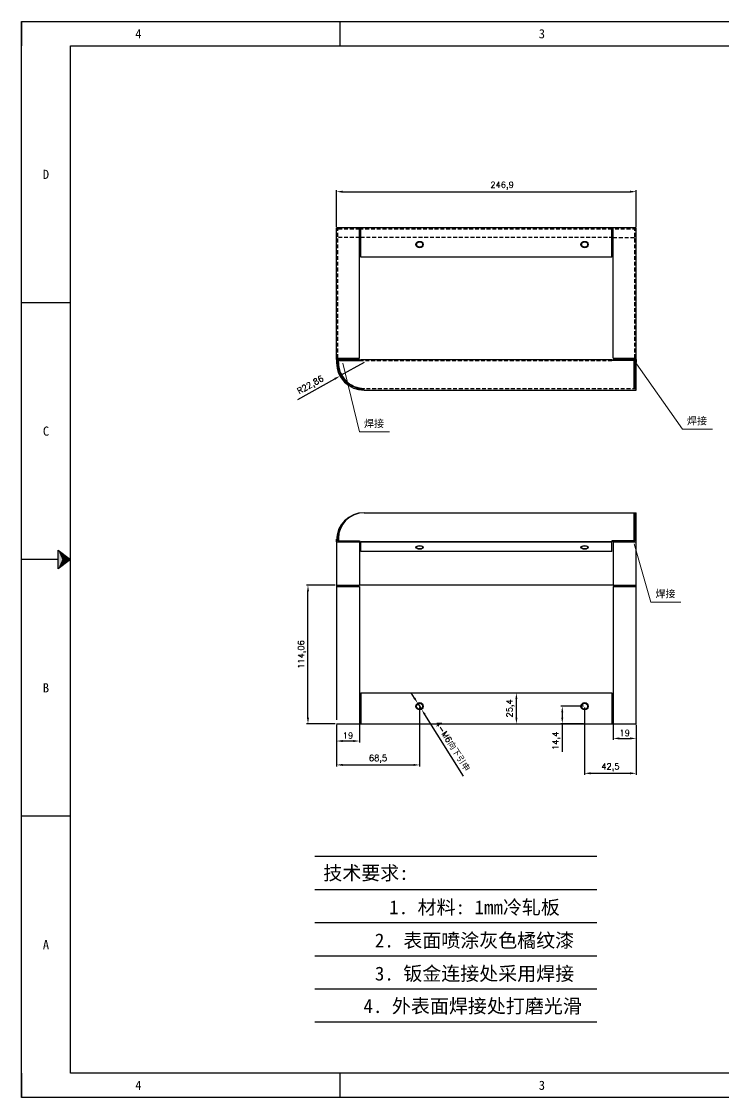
# Model space of a CAD drawing. Header units: millimetres. Extents: x -13830 to 10007, y -16942 to 55335.
# Drawn here: x -291 to 287, y 17546 to 18432 of the extents above; entities that cross this region are included whole.
import ezdxf
from ezdxf.enums import TextEntityAlignment as Align

# ---------------------------------------------------------------- set-up
doc = ezdxf.new("R2010")
doc.units = ezdxf.units.MM
doc.linetypes.add('DOT', pattern=[0.25, 0, -0.25])
doc.linetypes.add('HIDDEN2', pattern=[4.7625, 3.175, -1.5875])
doc.layers.add('dim', color=2, linetype='Continuous', lineweight=9)
doc.layers.add('hidden', color=3, linetype='HIDDEN2')
doc.layers.add('print', color=30, linetype='Continuous')
doc.styles.add('Dartop', font='')
doc.styles.add('HZ', font='')
doc.styles.add('hzHT', font='simhei.ttf')
doc.styles.get("Standard").update_dxf_attribs({"font": 'txt', "bigfont": 'gbcbig.shx'})
doc.styles.get('Dartop').set_extended_font_data('FangSong_GB2312')
doc.styles.get('HZ').set_extended_font_data('SimSun')
doc.dimstyles.new('small', dxfattribs={"dimtxt": 5, "dimasz": 5, "dimexe": 1.25, "dimexo": 1, "dimgap": 2, "dimtad": 1, "dimtxsty": 'Standard', "dimcen": 2.5, "dimadec": 0, "dimazin": 0, "dimtfac": 1, "dimtmove": 0, "dimatfit": 3, "dimfxl": 0, "dimarcsym": 0})

# ---------------------------------------------------------------- blocks, each defined once
blk = doc.blocks.new('*U3')
at = {"color": 254, "linetype": 'Continuous', "extrusion": (0, 0, -1)}
for points in [[(-0.833, 11), (-0.75, 10.812), (-0.75, 11.188)], [(-0.833, 11), (-0.75, 11.188), (-1, 11)], [(-0.833, 11), (-1, 11), (-0.75, 10.812)]]:
    blk.add_solid(points, dxfattribs=at)
blk = doc.blocks.new('*D20')
at = {"layer": 'Defpoints', "color": 0}
for p in [(215.38, 18291.89), (-31.52, 18262.06), (215.38, 18262.06)]:
    blk.add_point(p, dxfattribs=at)
at = {"layer": 'dim', "color": 0, "lineweight": -2}
for p, q in [((-31.52, 18263.06), (-31.52, 18293.14)), ((-26.52, 18291.89), (210.38, 18291.89)), ((215.38, 18263.06), (215.38, 18293.14))]:
    blk.add_line(p, q, dxfattribs=at)
at = {"layer": 'dim', "color": 0}
for points in [[(-26.52, 18292.72), (-26.52, 18291.06), (-31.52, 18291.89)], [(210.38, 18292.72), (210.38, 18291.06), (215.38, 18291.89)]]:
    blk.add_solid(points, dxfattribs=at)
at = {"layer": 'dim', "color": 0, "insert": (104.93, 18296.81), "char_height": 5, "attachment_point": 5}
blk.add_mtext('246,9', dxfattribs=at)
blk = doc.blocks.new('*D24')
at = {"layer": 'Defpoints', "color": 0}
for p in [(91.93, 17878.97), (116.7, 17878.97), (91.93, 17853.57)]:
    blk.add_point(p, dxfattribs=at)
at = {"layer": 'dim', "color": 0, "lineweight": -2}
for p, q in [((92.93, 17878.97), (117.95, 17878.97)), ((116.7, 17858.57), (116.7, 17873.97)), ((92.93, 17853.57), (117.95, 17853.57))]:
    blk.add_line(p, q, dxfattribs=at)
at = {"layer": 'dim', "color": 0}
for points in [[(115.87, 17873.97), (117.53, 17873.97), (116.7, 17878.97)], [(115.87, 17858.57), (117.53, 17858.57), (116.7, 17853.57)]]:
    blk.add_solid(points, dxfattribs=at)
at = {"layer": 'dim', "color": 0, "insert": (111.78, 17866.27), "char_height": 5, "attachment_point": 5, "rotation": 90}
blk.add_mtext('25,4', dxfattribs=at)
blk = doc.blocks.new('*D25')
at = {"layer": 'Defpoints', "color": 0}
for p in [(196.38, 17853.57), (215.38, 17853.57), (215.38, 17841.49)]:
    blk.add_point(p, dxfattribs=at)
at = {"layer": 'dim', "color": 0, "lineweight": -2}
for p, q in [((196.38, 17852.57), (196.38, 17840.24)), ((215.38, 17852.57), (215.38, 17840.24)), ((201.38, 17841.49), (210.38, 17841.49))]:
    blk.add_line(p, q, dxfattribs=at)
at = {"layer": 'dim', "color": 0}
for points in [[(201.38, 17842.32), (201.38, 17840.66), (196.38, 17841.49)], [(210.38, 17842.32), (210.38, 17840.66), (215.38, 17841.49)]]:
    blk.add_solid(points, dxfattribs=at)
at = {"layer": 'dim', "color": 0, "insert": (205.88, 17845.99), "char_height": 5, "attachment_point": 5}
blk.add_mtext('19', dxfattribs=at)
blk = doc.blocks.new('*D26')
at = {"layer": 'Defpoints', "color": 0}
for p in [(-31.52, 17853.57), (-12.52, 17853.57), (-31.52, 17839.37)]:
    blk.add_point(p, dxfattribs=at)
at = {"layer": 'dim', "color": 0, "lineweight": -2}
for p, q in [((-31.52, 17852.57), (-31.52, 17838.12)), ((-12.52, 17852.57), (-12.52, 17838.12)), ((-17.52, 17839.37), (-26.52, 17839.37))]:
    blk.add_line(p, q, dxfattribs=at)
at = {"layer": 'dim', "color": 0}
for points in [[(-26.52, 17840.2), (-26.52, 17838.54), (-31.52, 17839.37)], [(-17.52, 17840.2), (-17.52, 17838.54), (-12.52, 17839.37)]]:
    blk.add_solid(points, dxfattribs=at)
at = {"layer": 'dim', "color": 0, "insert": (-22.02, 17843.87), "char_height": 5, "attachment_point": 5}
blk.add_mtext('19', dxfattribs=at)
blk = doc.blocks.new('*D28')
at = {"layer": 'Defpoints', "color": 0}
for p in [(35.39, 17870.51), (38.58, 17865.43)]:
    blk.add_point(p, dxfattribs=at)
at = {"layer": 'dim', "color": 0, "lineweight": -2}
for p, q in [((32.73, 17874.74), (30.06, 17878.97)), ((35.39, 17870.51), (38.58, 17865.43)), ((73.16, 17810.43), (41.24, 17861.19))]:
    blk.add_line(p, q, dxfattribs=at)
at = {"layer": 'dim', "color": 0}
for points in [[(33.43, 17875.18), (32.02, 17874.3), (35.39, 17870.51)], [(41.95, 17861.64), (40.54, 17860.75), (38.58, 17865.43)]]:
    blk.add_solid(points, dxfattribs=at)
at = {"layer": 'dim', "color": 0, "insert": (63.93, 17835.02), "char_height": 5, "attachment_point": 5, "rotation": 302.16103}
blk.add_mtext('4-M6{\\fSimSun|b0|i0|c134|p2;向下引申}', dxfattribs=at)
blk = doc.blocks.new('*D29')
at = {"layer": 'Defpoints', "color": 0}
for p in [(36.98, 17867.97), (-31.52, 17853.57), (36.98, 17819.67)]:
    blk.add_point(p, dxfattribs=at)
at = {"layer": 'dim', "color": 0, "lineweight": -2}
for p, q in [((36.98, 17866.97), (36.98, 17818.42)), ((-31.52, 17852.57), (-31.52, 17818.42)), ((-26.52, 17819.67), (31.98, 17819.67))]:
    blk.add_line(p, q, dxfattribs=at)
at = {"layer": 'dim', "color": 0}
for points in [[(-26.52, 17820.5), (-26.52, 17818.84), (-31.52, 17819.67)], [(31.98, 17820.5), (31.98, 17818.84), (36.98, 17819.67)]]:
    blk.add_solid(points, dxfattribs=at)
at = {"layer": 'dim', "color": 0, "insert": (2.73, 17824.59), "char_height": 5, "attachment_point": 5}
blk.add_mtext('68,5', dxfattribs=at)
blk = doc.blocks.new('*D30')
at = {"layer": 'Defpoints', "color": 0}
for p in [(172.88, 17867.97), (215.38, 17853.57), (215.38, 17812.77)]:
    blk.add_point(p, dxfattribs=at)
at = {"layer": 'dim', "color": 0, "lineweight": -2}
for p, q in [((172.88, 17866.97), (172.88, 17811.52)), ((215.38, 17852.57), (215.38, 17811.52)), ((177.88, 17812.77), (210.38, 17812.77))]:
    blk.add_line(p, q, dxfattribs=at)
at = {"layer": 'dim', "color": 0}
for points in [[(177.88, 17813.6), (177.88, 17811.94), (172.88, 17812.77)], [(210.38, 17813.6), (210.38, 17811.94), (215.38, 17812.77)]]:
    blk.add_solid(points, dxfattribs=at)
at = {"layer": 'dim', "color": 0, "insert": (194.13, 17817.69), "char_height": 5, "attachment_point": 5}
blk.add_mtext('42,5', dxfattribs=at)
blk = doc.blocks.new('*D31')
at = {"layer": 'Defpoints', "color": 0}
for p in [(172.88, 17867.97), (154.49, 17853.57), (172.88, 17853.57)]:
    blk.add_point(p, dxfattribs=at)
at = {"layer": 'dim', "color": 0, "lineweight": -2}
for p, q in [((171.88, 17867.97), (153.24, 17867.97)), ((154.49, 17862.97), (154.49, 17858.57)), ((171.88, 17853.57), (153.24, 17853.57)), ((154.49, 17853.57), (154.49, 17830.4))]:
    blk.add_line(p, q, dxfattribs=at)
at = {"layer": 'dim', "color": 0}
for points in [[(153.65, 17862.97), (155.32, 17862.97), (154.49, 17867.97)], [(153.65, 17858.57), (155.32, 17858.57), (154.49, 17853.57)]]:
    blk.add_solid(points, dxfattribs=at)
at = {"layer": 'dim', "color": 0, "insert": (149.57, 17839.48), "char_height": 5, "attachment_point": 5, "rotation": 90}
blk.add_mtext('14,4', dxfattribs=at)
blk = doc.blocks.new('*D217')
at = {"layer": 'Defpoints', "color": 0}
for p in [(-54.99, 17967.63), (-31.52, 17967.63), (-31.52, 17853.57)]:
    blk.add_point(p, dxfattribs=at)
at = {"layer": 'dim', "color": 0, "lineweight": -2}
for p, q in [((-32.52, 17967.63), (-56.24, 17967.63)), ((-54.99, 17858.57), (-54.99, 17962.63)), ((-32.52, 17853.57), (-56.24, 17853.57))]:
    blk.add_line(p, q, dxfattribs=at)
at = {"layer": 'dim', "color": 0}
for points in [[(-55.82, 17962.63), (-54.16, 17962.63), (-54.99, 17967.63)], [(-55.82, 17858.57), (-54.16, 17858.57), (-54.99, 17853.57)]]:
    blk.add_solid(points, dxfattribs=at)
at = {"layer": 'dim', "color": 0, "insert": (-59.91, 17910.6), "char_height": 5, "attachment_point": 5, "rotation": 90}
blk.add_mtext('114,06', dxfattribs=at)
blk = doc.blocks.new('*D252')
at = {"layer": 'Defpoints', "color": 0}
for p in [(-8.66, 18151.22), (-28.61, 18140.07)]:
    blk.add_point(p, dxfattribs=at)
at = {"layer": 'dim', "color": 0, "lineweight": -2}
for p, q in [((-8.66, 18151.22), (-28.61, 18140.07)), ((-63.39, 18120.65), (-32.98, 18137.64))]:
    blk.add_line(p, q, dxfattribs=at)
at = {"layer": 'dim', "color": 0}
blk.add_solid([(-33.39, 18138.36), (-32.57, 18136.91), (-28.61, 18140.07)], dxfattribs=at)
at = {"layer": 'dim', "color": 0, "insert": (-52.77, 18132.22), "char_height": 5, "attachment_point": 5, "rotation": 29.18293}
blk.add_mtext('R22,86', dxfattribs=at)

msp = doc.modelspace()

# ---------------------------------------------------------------- linework, layer by layer
at = {"color": 0, "linetype": 'DOT'}
for p, q in [((-290.949, 18432.062), (968.637, 18432.062)), ((-290.949, 17565.869), (-290.949, 18411.918)), ((968.637, 17545.725), (-290.949, 17545.725))]:
    msp.add_line(p, q, dxfattribs=at)
at = {"color": 0}
for p, q in [((-290.949, 18432.062), (-290.949, 18411.918)), ((-28.492, 18411.918), (-28.492, 18432.062)), ((-250.661, 17565.869), (-250.661, 18411.918)), ((-250.661, 18411.918), (948.493, 18411.918)), ((-250.661, 18200.406), (-290.949, 18200.406)), ((-260.733, 17988.894), (-290.949, 17988.894)), ((-250.661, 17777.381), (-290.949, 17777.381)), ((-290.949, 17565.869), (-290.949, 17545.725)), ((948.493, 17565.869), (-250.661, 17565.869)), ((-28.492, 17545.725), (-28.492, 17565.869))]:
    msp.add_line(p, q, dxfattribs=at)
for p, q in [((215.385, 18262.056), (-31.515, 18262.056)), ((-31.515, 18153.76), (-31.515, 18262.056)), ((-12.515, 18154.76), (-12.515, 18262.056)), ((-11.515, 18261.056), (-12.515, 18261.056)), ((-11.515, 18237.899), (-11.515, 18262.056)), ((195.385, 18237.899), (195.385, 18262.056)), ((196.385, 18261.056), (195.385, 18261.056)), ((196.385, 18154.76), (196.385, 18262.056)), ((215.385, 18153.76), (215.385, 18262.056)), ((215.385, 18128.36), (215.385, 18262.056)), ((-11.515, 18254.207), (-12.515, 18254.207)), ((195.385, 18237.899), (-11.515, 18237.899)), ((-31.515, 18154.76), (-12.515, 18154.76)), ((-31.515, 18153.76), (-12.515, 18153.76)), ((-31.515, 18153.76), (-31.515, 18151.22)), ((-12.515, 18153.76), (-31.515, 18153.76)), ((-30.515, 18154.76), (-30.515, 18153.76)), ((-30.515, 18151.22), (-30.515, 18152.76)), ((-30.515, 18152.76), (-12.515, 18152.76)), ((-30.515, 18151.22), (-30.515, 18152.76)), ((-29.955, 18151.22), (-29.955, 18152.76)), ((-12.515, 18152.76), (-12.515, 18153.76)), ((-12.515, 18152.76), (-11.515, 18152.76)), ((-11.515, 18152.76), (-11.515, 18153.76)), ((-11.515, 18153.76), (195.385, 18153.76)), ((195.385, 18152.76), (195.385, 18153.76)), ((196.385, 18152.76), (195.385, 18152.76)), ((196.385, 18154.76), (215.385, 18154.76)), ((196.385, 18152.76), (196.385, 18153.76)), ((196.385, 18153.76), (215.385, 18153.76)), ((214.385, 18152.76), (196.385, 18152.76)), ((213.825, 18129.36), (213.825, 18152.76)), ((214.385, 18154.76), (214.385, 18153.76)), ((214.385, 18129.36), (214.385, 18153.76)), ((214.385, 18151.22), (214.385, 18152.76)), ((215.385, 18153.76), (215.385, 18151.22)), ((-8.655, 18129.86), (-8.655, 18129.36)), ((-8.655, 18128.36), (215.385, 18128.36)), ((-8.655, 18027.461), (215.385, 18027.461)), ((213.825, 18004.218), (213.825, 18027.461)), ((213.825, 18026.461), (214.385, 18026.461)), ((214.385, 18004.218), (214.385, 18026.461)), ((215.385, 17853.567), (215.385, 18027.461)), ((-30.515, 18005.601), (-30.515, 18004.218, 0.5)), ((-29.955, 18006.161), (-29.955, 18004.218)), ((-12.515, 18004.218), (-12.515, 17967.627)), ((195.385, 18003.352), (-11.515, 18003.352)), ((-11.515, 17995.503), (-11.515, 18003.352)), ((195.385, 17995.503), (195.385, 18003.352)), ((196.385, 18003.352), (196.385, 17967.627)), ((215.385, 17853.567), (215.385, 18004.601)), ((195.385, 17995.503), (-11.515, 17995.503)), ((-31.515, 17967.627), (-12.515, 17967.627)), ((-31.515, 17966.627), (-12.515, 17966.627)), ((196.385, 17967.627), (-12.515, 17967.627)), ((-12.515, 17966.627), (-12.515, 17853.567)), ((196.385, 17967.627), (215.385, 17967.627)), ((196.385, 17966.627), (196.385, 17853.567)), ((196.385, 17966.627), (215.385, 17966.627)), ((-11.515, 17878.967), (195.385, 17878.967)), ((-11.515, 17878.967), (-11.515, 17853.567)), ((195.385, 17878.967), (195.385, 17853.567)), ((-31.515, 17853.567), (215.385, 17853.567))]:
    msp.add_line(p, q)
at = {"extrusion": (8.60943e-14, -0.309017, 0.951057)}
msp.add_line((-31.515, 18003.352), (-31.515, 18005.768, 0.785), dxfattribs=at)
at = {"extrusion": (7.02291e-14, 0.207912, 0.978148)}
msp.add_line((-31.515, 18005.504, -0.457), (-31.515, 17856.84, 31.142), dxfattribs=at)
at = {"extrusion": (0, -0.5, 0.866025)}
for p, q in [((-31.515, 18003.352), (195.385, 18003.352)), ((-30.515, 18004.218, 0.5), (-12.515, 18004.218, 0.5)), ((195.385, 18004.218, 0.5), (195.385, 18003.352)), ((196.385, 18004.218, 0.5), (195.385, 18004.218, 0.5)), ((214.385, 18004.218, 0.5), (196.385, 18004.218, 0.5)), ((196.385, 18004.218, 0.5), (196.385, 18003.352)), ((196.385, 18003.352), (215.385, 18003.352))]:
    msp.add_line(p, q, dxfattribs=at)
at = {"color": 0}
msp.add_lwpolyline([(-250.661, 17988.894), (-260.733, 17981.34), (-260.733, 17996.448), (-250.661, 17988.894)], close=True, dxfattribs=at)
at = {"extrusion": (0, -0.5, 0.866025)}
for centre, radius in [((36.985, 15803.544, -9124.181), 3), ((36.985, 15803.544, -9124.181), 2.5), ((172.885, 15803.544, -9124.181), 3), ((172.885, 15803.544, -9124.181), 2.5)]:
    msp.add_circle(centre, radius, dxfattribs=at)
at = {"extrusion": (3.3896e-13, -0.866025, 0.5)}
for centre, radius in [((36.985, 8999.451, -15587.507), 3), ((36.985, 8999.451, -15587.507), 2.5), ((172.885, 8999.451, -15587.507), 3), ((172.885, 8999.451, -15587.507), 2.5)]:
    msp.add_circle(centre, radius, dxfattribs=at)
for centre, radius in [((36.985, 17867.967), 3), ((36.985, 17867.967), 2.5), ((172.885, 17867.967), 3), ((172.885, 17867.967), 2.5)]:
    msp.add_circle(centre, radius)
for centre, radius, start, end in [((-8.655, 18151.22), 22.86, 180, 270), ((-8.655, 18151.22), 21.86, 180, 270.000775), ((-8.655, 18151.22), 21.86, 180, 270.000775), ((-8.655, 18151.16), 21.3, 179.838603, 270), ((-8.655, 18004.601), 22.86, 90, 180), ((-8.655, 18005.601), 21.86, 90, 180), ((-8.655, 18006.161), 21.3, 90, 180)]:
    msp.add_arc(centre, radius, start, end)
at = {"layer": 'Defpoints'}
for p, q in [((-49.453, 17744.425), (183.066, 17744.425)), ((-49.453, 17717.125), (183.066, 17717.125)), ((-49.453, 17717.125), (183.066, 17717.125)), ((-49.453, 17689.825), (183.066, 17689.825)), ((-49.453, 17662.525), (183.066, 17662.525)), ((-49.453, 17635.225), (183.066, 17635.225)), ((-49.453, 17607.925), (183.066, 17607.925))]:
    msp.add_line(p, q, dxfattribs=at)
at = {"layer": 'dim'}
for p, q in [((213.825, 18152.76), (253.4, 18096.276, -22.86)), ((-26.213, 18150.517, 22.86), (-12.638, 18094.033)), ((-12.638, 18094.033), (12.179, 18094.033)), ((253.4, 18096.276, -22.86), (278.216, 18096.276, -22.86)), ((213.825, 18001.898), (227.4, 17953.852, -22.86)), ((227.4, 17953.852, -22.86), (252.216, 17953.852, -22.86))]:
    msp.add_line(p, q, dxfattribs=at)
at = {"layer": 'hidden'}
for p, q in [((-12.515, 18261.056), (-31.515, 18261.056)), ((-30.515, 18154.76), (-30.515, 18262.056)), ((195.385, 18261.056), (-11.515, 18261.056)), ((215.385, 18261.056), (196.385, 18261.056)), ((214.385, 18154.76), (214.385, 18261.056)), ((-12.515, 18254.207), (-30.515, 18254.207)), ((196.385, 18254.207), (-11.515, 18254.207)), ((196.385, 18254.207), (214.385, 18254.207)), ((-31.515, 18152.76), (195.385, 18152.76)), ((215.385, 18129.36), (-8.655, 18129.36))]:
    msp.add_line(p, q, dxfattribs=at)
at = {"layer": 'print'}
msp.add_lwpolyline([(-290.949, 18432.062), (988.781, 18432.062), (988.781, 17545.725), (-290.949, 17545.725)], close=True, dxfattribs=at)

# ---------------------------------------------------------------- block references
at = {"color": 0, "linetype": 'Continuous', "xscale": 40.28805309813855, "yscale": 40.28805309813855, "zscale": 40.28805309813855}
msp.add_blockref('*U3', (-290.949, 17545.725), dxfattribs=at)

# ---------------------------------------------------------------- texts
at = {"color": 0}
for s, height, style, p in [('4', 7.554, 'Dartop', (-194.681, 18421.99)), ('3', 7.554, 'Dartop', (137.696, 18421.99)), ('D', 7.554, 'Dartop', (-270.805, 18306.162)), ('焊接', 6.0432, 'hzHT', (-0.537, 18100.881)), ('焊接', 6.0432, 'hzHT', (265.5, 18103.124, -22.86)), ('C', 7.554, 'Dartop', (-270.805, 18094.65)), ('焊接', 6.0432, 'hzHT', (239.5, 17960.7, -22.86)), ('B', 7.554, 'Dartop', (-270.805, 17883.137)), ('A', 7.554, 'Dartop', (-270.805, 17671.625)), ('4', 7.554, 'Dartop', (-194.681, 17555.797)), ('3', 7.554, 'Dartop', (137.696, 17555.797))]:
    msp.add_text(s, height=height, dxfattribs=dict(at, style=style)).set_placement(p, align=Align.MIDDLE_CENTER)
at = {"style": 'HZ'}
for s, p in [('技术要求:', (-7.226, 17730.647)), ('     1. 材料: 1mm冷轧板', (62.708, 17702.404)), ('     2. 表面喷涂灰色橘纹漆', (62.708, 17675.104)), ('     3. 钣金连接处采用焊接', (62.708, 17647.804)), ('     4. 外表面焊接处打磨光滑', (61.162, 17621.05))]:
    msp.add_text(s, height=11.466, dxfattribs=at).set_placement(p, align=Align.MIDDLE_CENTER)

# ---------------------------------------------------------------- dimensions: what is measured, and where the dimension line sits
at = {"layer": 'dim'}
dim = msp.add_linear_dim(base=(215.385, 18291.889), p1=(-31.515, 18262.056), p2=(215.385, 18262.056), dimstyle='small', override={"dimpost": '\\X'}, dxfattribs=at)
dim.commit()
dim.dimension.update_dxf_attribs({"geometry": '*D20', "text_midpoint": (104.935, 18291.889), "dimtype": 160})
dim = msp.add_radius_dim(center=(-8.655, 18151.22), mpoint=(-28.614, 18140.073), dimstyle='small', override={"dimpost": '\\X'}, dxfattribs=at)
dim.commit()
dim.dimension.update_dxf_attribs({"geometry": '*D252', "text_midpoint": (-52.765, 18132.216)})
for base, p1, p2, picture, middle in [((-54.989, 17967.627), (-31.515, 17853.567), (-31.515, 17967.627), '*D217', (-59.905, 17910.597)), ((116.699, 17878.967), (91.935, 17853.567), (91.935, 17878.967), '*D24', (111.782, 17866.267)), ((154.486, 17853.567), (172.885, 17867.967), (172.885, 17853.567), '*D31', (149.57, 17839.484))]:
    dim = msp.add_linear_dim(base=base, p1=p1, p2=p2, angle=90, dimstyle='small', override={"dimpost": '\\X'}, dxfattribs=at)
    dim.commit()
    dim.dimension.update_dxf_attribs({"geometry": picture, "text_midpoint": middle})
dim = msp.add_diameter_dim_2p(p1=(35.388, 17870.507), p2=(38.581, 17865.427), text='4-M6{\\fSimSun|b0|i0|c134|p2;向下引申}', dimstyle='small', override={"dimpost": '\\X'}, dxfattribs=at)
dim.commit()
dim.dimension.update_dxf_attribs({"geometry": '*D28', "text_midpoint": (59.465, 17832.215), "dimtype": 163})
for base, p1, p2, picture, middle in [((36.985, 17819.669), (-31.515, 17853.567), (36.985, 17867.967), '*D29', (2.735, 17824.585)), ((215.385, 17812.77), (172.885, 17867.967), (215.385, 17853.567), '*D30', (194.135, 17817.687)), ((-31.515, 17839.369), (-12.515, 17853.567), (-31.515, 17853.567), '*D26', (-22.015, 17843.869)), ((215.385, 17841.491), (196.385, 17853.567), (215.385, 17853.567), '*D25', (205.885, 17845.991))]:
    dim = msp.add_linear_dim(base=base, p1=p1, p2=p2, dimstyle='small', override={"dimpost": '\\X'}, dxfattribs=at)
    dim.commit()
    dim.dimension.update_dxf_attribs({"geometry": picture, "text_midpoint": middle})

doc.saveas('drawing.dxf')
